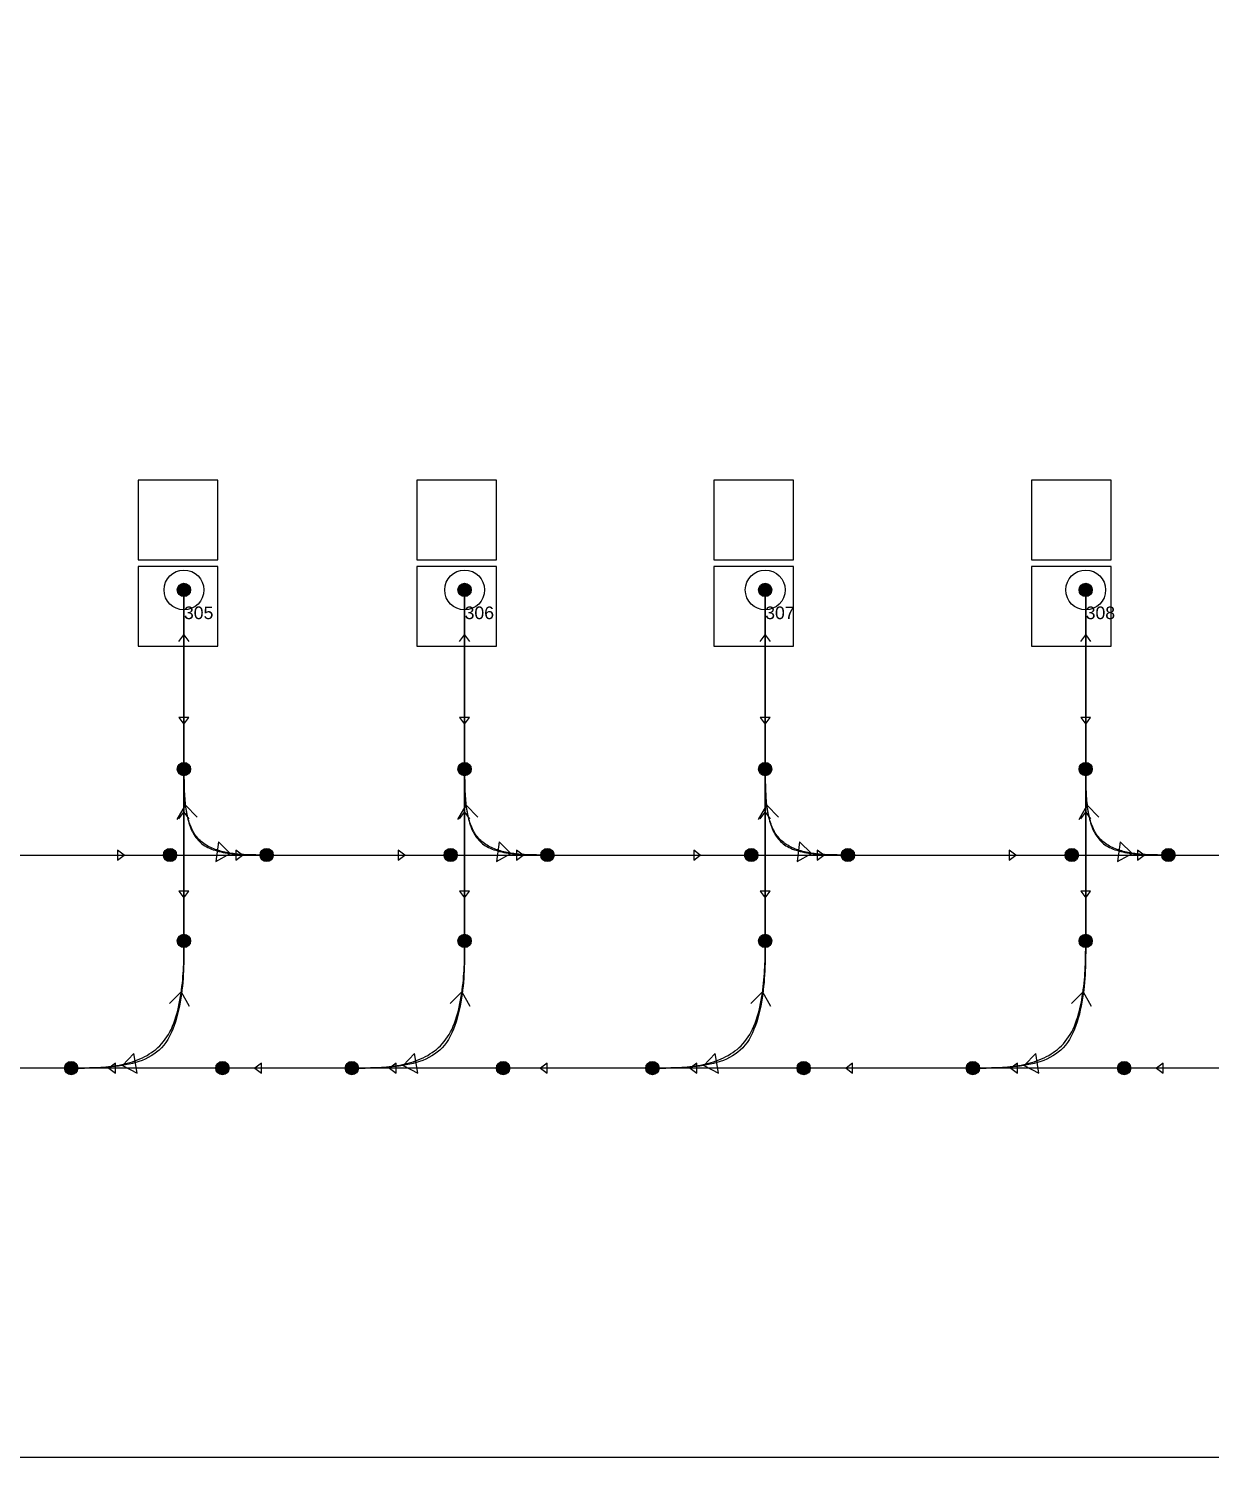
# Model space of a CAD drawing. Header units: millimetres. Extents: x -18594 to 273470, y -238787 to 48452.
# Drawn here: x 17430 to 35241, y -123855 to -102316 of the extents above; entities that cross this region are included whole.
import ezdxf

# ---------------------------------------------------------------- set-up
doc = ezdxf.new("R2010")
doc.units = ezdxf.units.MM
doc.layers.add('AM_BOR', color=4, linetype='Continuous', lineweight=25)
doc.layers.add('Xref AGV layout$0$AM_BOR', color=4, linetype='Continuous', lineweight=25)
doc.layers.add('AM_VIEWS', color=1, linetype='Continuous', lineweight=25, plot=False)
for name, color, linetype, true_color in [('Xref AGV layout$0$Ndc8_Activity_HO from manual', 1, 'Continuous', 0xff0000), ('Xref AGV layout$0$Ndc8_Activity_HO from manualID', 1, 'Continuous', 0xff0000), ('Xref AGV layout$0$Ndc8_F_Fast', 5, 'Continuous', 0x0000ff), ('Xref AGV layout$0$Ndc8_F_Moderate', 5, 'Continuous', 0x0000ff), ('Xref AGV layout$0$Ndc8_F_TurnLeftModerate', 5, 'Continuous', 0x0000ff), ('Xref AGV layout$0$Ndc8_F_TurnRightModerate', 5, 'Continuous', 0x0000ff), ('Xref AGV layout$0$Ndc8_InAdjust_HOP', 1, 'Continuous', 0xff0000), ('Xref AGV layout$0$Ndc8_InFix_HOP', 1, 'Continuous', 0xff0000), ('Xref AGV layout$0$Ndc8_OutFix_HOP', 5, 'Continuous', 0x0000ff), ('Xref AGV layout$0$Ndc8_Point', 7, 'Continuous', 0x000080), ('Xref AGV layout$0$Ndc8_R_TurnLeft_InAdj_Slow', 1, 'Continuous', 0xff0000), ('Xref AGV layout$0$Ndc8_R_TurnRight_InAdj_Slow', 1, 'Continuous', 0xff0000)]:
    doc.layers.add(name, color=color, linetype=linetype, true_color=true_color)
doc.styles.add('Xref AGV layout$0$Ndc8Style', font='arial.ttf', dxfattribs={"height": 0.2})

# ---------------------------------------------------------------- blocks, each defined once
blk = doc.blocks.new('Xref AGV layout$0$A$C7DF17C8B')
at = {"layer": 'Xref AGV layout$0$AM_BOR'}
for points in [[(0, 1300), (1200, 1300), (1200, 2500), (0, 2500)], [(0, 0), (1200, 0), (1200, 1200), (0, 1200)]]:
    blk.add_lwpolyline(points, close=True, dxfattribs=at)
blk = doc.blocks.new('Xref AGV layout')
at = {"layer": 'Xref AGV layout$0$Ndc8_Point'}
h = blk.add_hatch(color=256, dxfattribs=at)
edge = h.paths.add_edge_path(flags=0)
edge.add_arc((19771, -110778), 100, 0, 360)
h = blk.add_hatch(color=256, dxfattribs=at)
edge = h.paths.add_edge_path(flags=0)
edge.add_arc((24001, -110778), 100, 0, 360)
h = blk.add_hatch(color=256, dxfattribs=at)
edge = h.paths.add_edge_path(flags=0)
edge.add_arc((28531, -110778), 100, 0, 360)
h = blk.add_hatch(color=256, dxfattribs=at)
edge = h.paths.add_edge_path(flags=0)
edge.add_arc((33361, -110778), 100, 0, 360)
h = blk.add_hatch(color=256, dxfattribs=at)
edge = h.paths.add_edge_path(flags=0)
edge.add_arc((19771, -113478), 100, 0, 360)
h = blk.add_hatch(color=256, dxfattribs=at)
edge = h.paths.add_edge_path(flags=0)
edge.add_arc((24001, -113478), 100, 0, 360)
h = blk.add_hatch(color=256, dxfattribs=at)
edge = h.paths.add_edge_path(flags=0)
edge.add_arc((28531, -113478), 100, 0, 360)
h = blk.add_hatch(color=256, dxfattribs=at)
edge = h.paths.add_edge_path(flags=0)
edge.add_arc((33361, -113478), 100, 0, 360)
h = blk.add_hatch(color=256, dxfattribs=at)
edge = h.paths.add_edge_path(flags=0)
edge.add_arc((19561, -114774), 100, 0, 360)
h = blk.add_hatch(color=256, dxfattribs=at)
edge = h.paths.add_edge_path(flags=0)
edge.add_arc((21018, -114774), 100, 0, 360)
h = blk.add_hatch(color=256, dxfattribs=at)
edge = h.paths.add_edge_path(flags=0)
edge.add_arc((23791, -114774), 100, 0, 360)
h = blk.add_hatch(color=256, dxfattribs=at)
edge = h.paths.add_edge_path(flags=0)
edge.add_arc((25248, -114774), 100, 0, 360)
h = blk.add_hatch(color=256, dxfattribs=at)
edge = h.paths.add_edge_path(flags=0)
edge.add_arc((28321, -114774), 100, 0, 360)
h = blk.add_hatch(color=256, dxfattribs=at)
edge = h.paths.add_edge_path(flags=0)
edge.add_arc((29778, -114774), 100, 0, 360)
h = blk.add_hatch(color=256, dxfattribs=at)
edge = h.paths.add_edge_path(flags=0)
edge.add_arc((33151, -114774), 100, 0, 360)
h = blk.add_hatch(color=256, dxfattribs=at)
edge = h.paths.add_edge_path(flags=0)
edge.add_arc((34608, -114774), 100, 0, 360)
h = blk.add_hatch(color=256, dxfattribs=at)
edge = h.paths.add_edge_path(flags=0)
edge.add_arc((19771, -116069), 100, 0, 360)
h = blk.add_hatch(color=256, dxfattribs=at)
edge = h.paths.add_edge_path(flags=0)
edge.add_arc((24001, -116069), 100, 0, 360)
h = blk.add_hatch(color=256, dxfattribs=at)
edge = h.paths.add_edge_path(flags=0)
edge.add_arc((28531, -116069), 100, 0, 360)
h = blk.add_hatch(color=256, dxfattribs=at)
edge = h.paths.add_edge_path(flags=0)
edge.add_arc((33361, -116069), 100, 0, 360)
h = blk.add_hatch(color=256, dxfattribs=at)
edge = h.paths.add_edge_path(flags=0)
edge.add_arc((18071, -117986), 100, 0, 360)
h = blk.add_hatch(color=256, dxfattribs=at)
edge = h.paths.add_edge_path(flags=0)
edge.add_arc((20351, -117986), 100, 0, 360)
h = blk.add_hatch(color=256, dxfattribs=at)
edge = h.paths.add_edge_path(flags=0)
edge.add_arc((22301, -117986), 100, 0, 360)
h = blk.add_hatch(color=256, dxfattribs=at)
edge = h.paths.add_edge_path(flags=0)
edge.add_arc((24581, -117986), 100, 0, 360)
h = blk.add_hatch(color=256, dxfattribs=at)
edge = h.paths.add_edge_path(flags=0)
edge.add_arc((26831, -117986), 100, 0, 360)
h = blk.add_hatch(color=256, dxfattribs=at)
edge = h.paths.add_edge_path(flags=0)
edge.add_arc((29111, -117986), 100, 0, 360)
h = blk.add_hatch(color=256, dxfattribs=at)
edge = h.paths.add_edge_path(flags=0)
edge.add_arc((31661, -117986), 100, 0, 360)
h = blk.add_hatch(color=256, dxfattribs=at)
edge = h.paths.add_edge_path(flags=0)
edge.add_arc((33941, -117986), 100, 0, 360)
at = {"layer": 'Xref AGV layout$0$Ndc8_Activity_HO from manual'}
for centre in [(19771, -110778), (24001, -110778), (28531, -110778), (33361, -110778)]:
    blk.add_circle(centre, 300, dxfattribs=at)
at = {"layer": 'Xref AGV layout$0$Ndc8_F_Fast'}
for points in [[(16788, -114774), (19561, -114774)], [(18868, -114774), (18768, -114699), (18768, -114849), (18868, -114774)], [(19561, -114774), (21018, -114774)], [(20654, -114774), (20554, -114699), (20554, -114849), (20654, -114774)], [(21018, -114774), (23791, -114774)], [(23098, -114774), (22998, -114699), (22998, -114849), (23098, -114774)], [(23791, -114774), (25248, -114774)], [(24884, -114774), (24784, -114699), (24784, -114849), (24884, -114774)], [(25248, -114774), (28321, -114774)], [(27553, -114774), (27453, -114699), (27453, -114849), (27553, -114774)], [(28321, -114774), (29778, -114774)], [(29414, -114774), (29314, -114699), (29314, -114849), (29414, -114774)], [(29778, -114774), (33151, -114774)], [(32308, -114774), (32208, -114699), (32208, -114849), (32308, -114774)], [(33151, -114774), (34608, -114774)], [(34244, -114774), (34144, -114699), (34144, -114849), (34244, -114774)], [(34608, -114774), (37381, -114774)], [(18071, -117986), (16121, -117986)], [(20351, -117986), (18071, -117986)], [(18641, -117986), (18741, -118061), (18741, -117911), (18641, -117986)], [(22301, -117986), (20351, -117986)], [(20839, -117986), (20939, -118061), (20939, -117911), (20839, -117986)], [(24581, -117986), (22301, -117986)], [(22871, -117986), (22971, -118061), (22971, -117911), (22871, -117986)], [(26831, -117986), (24581, -117986)], [(25144, -117986), (25244, -118061), (25244, -117911), (25144, -117986)], [(29111, -117986), (26831, -117986)], [(27401, -117986), (27501, -118061), (27501, -117911), (27401, -117986)], [(31661, -117986), (29111, -117986)], [(29749, -117986), (29849, -118061), (29849, -117911), (29749, -117986)], [(33941, -117986), (31661, -117986)], [(32231, -117986), (32331, -118061), (32331, -117911), (32231, -117986)], [(35891, -117986), (33941, -117986)], [(34429, -117986), (34529, -118061), (34529, -117911), (34429, -117986)]]:
    blk.add_lwpolyline(points, dxfattribs=at)
at = {"layer": 'Xref AGV layout$0$Ndc8_F_Moderate'}
for points in [[(19771, -113478), (19771, -116069)], [(24001, -113478), (24001, -116069)], [(28531, -113478), (28531, -116069)], [(33361, -113478), (33361, -116069)], [(19771, -115421), (19846, -115321), (19696, -115321), (19771, -115421)], [(24001, -115421), (24076, -115321), (23926, -115321), (24001, -115421)], [(28531, -115421), (28606, -115321), (28456, -115321), (28531, -115421)], [(33361, -115421), (33436, -115321), (33286, -115321), (33361, -115421)]]:
    blk.add_lwpolyline(points, dxfattribs=at)
at = {"layer": 'Xref AGV layout$0$Ndc8_F_TurnLeftModerate'}
for points in [[(19771, -113478), (19771, -113512), (19771, -113547), (19771, -113581), (19771, -113615), (19772, -113649), (19772, -113683), (19773, -113717), (19774, -113751), (19775, -113785), (19776, -113818), (19778, -113852), (19780, -113885), (19782, -113919), (19785, -113951), (19785, -113951), (19788, -113984), (19791, -114017), (19795, -114049), (19800, -114081), (19805, -114113), (19810, -114144), (19816, -114174), (19823, -114204), (19830, -114234), (19838, -114263), (19846, -114291), (19855, -114319), (19865, -114346), (19875, -114372), (19875, -114372), (19886, -114397), (19898, -114422), (19910, -114445), (19923, -114468), (19937, -114490), (19952, -114511), (19968, -114531), (19985, -114551), (20003, -114569), (20021, -114587), (20041, -114603), (20062, -114619), (20084, -114634), (20107, -114647), (20107, -114647), (20132, -114660), (20157, -114672), (20184, -114684), (20211, -114694), (20239, -114703), (20269, -114712), (20299, -114720), (20330, -114727), (20361, -114734), (20393, -114740), (20426, -114745), (20459, -114750), (20493, -114754), (20526, -114758), (20526, -114758), (20560, -114761), (20595, -114764), (20629, -114766), (20664, -114768), (20699, -114770), (20734, -114771), (20769, -114772), (20804, -114773), (20840, -114773), (20875, -114774), (20911, -114774), (20947, -114774), (20982, -114774), (21018, -114774)], [(24001, -113478), (24001, -113512), (24001, -113547), (24001, -113581), (24001, -113615), (24002, -113649), (24002, -113683), (24003, -113717), (24004, -113751), (24005, -113785), (24006, -113818), (24008, -113852), (24010, -113885), (24012, -113919), (24015, -113951), (24015, -113951), (24018, -113984), (24021, -114017), (24025, -114049), (24030, -114081), (24035, -114113), (24040, -114144), (24046, -114174), (24053, -114204), (24060, -114234), (24068, -114263), (24076, -114291), (24085, -114319), (24095, -114346), (24105, -114372), (24105, -114372), (24116, -114397), (24128, -114422), (24140, -114445), (24153, -114468), (24167, -114490), (24182, -114511), (24198, -114531), (24215, -114551), (24233, -114569), (24251, -114587), (24271, -114603), (24292, -114619), (24314, -114634), (24337, -114647), (24337, -114647), (24362, -114660), (24387, -114672), (24414, -114684), (24441, -114694), (24469, -114703), (24499, -114712), (24529, -114720), (24560, -114727), (24591, -114734), (24623, -114740), (24656, -114745), (24689, -114750), (24723, -114754), (24756, -114758), (24756, -114758), (24790, -114761), (24825, -114764), (24859, -114766), (24894, -114768), (24929, -114770), (24964, -114771), (24999, -114772), (25034, -114773), (25070, -114773), (25105, -114774), (25141, -114774), (25177, -114774), (25212, -114774), (25248, -114774)], [(28531, -113478), (28531, -113512), (28531, -113547), (28531, -113581), (28531, -113615), (28532, -113649), (28532, -113683), (28533, -113717), (28534, -113751), (28535, -113785), (28536, -113818), (28538, -113852), (28540, -113885), (28542, -113919), (28545, -113951), (28545, -113951), (28548, -113984), (28551, -114017), (28555, -114049), (28560, -114081), (28565, -114113), (28570, -114144), (28576, -114174), (28583, -114204), (28590, -114234), (28598, -114263), (28606, -114291), (28615, -114319), (28625, -114346), (28635, -114372), (28635, -114372), (28646, -114397), (28658, -114422), (28670, -114445), (28683, -114468), (28697, -114490), (28712, -114511), (28728, -114531), (28745, -114551), (28763, -114569), (28781, -114587), (28801, -114603), (28822, -114619), (28844, -114634), (28867, -114647), (28867, -114647), (28892, -114660), (28917, -114672), (28944, -114684), (28971, -114694), (28999, -114703), (29029, -114712), (29059, -114720), (29090, -114727), (29121, -114734), (29153, -114740), (29186, -114745), (29219, -114750), (29253, -114754), (29286, -114758), (29286, -114758), (29320, -114761), (29355, -114764), (29389, -114766), (29424, -114768), (29459, -114770), (29494, -114771), (29529, -114772), (29564, -114773), (29600, -114773), (29635, -114774), (29671, -114774), (29707, -114774), (29742, -114774), (29778, -114774)], [(33361, -113478), (33361, -113512), (33361, -113547), (33361, -113581), (33361, -113615), (33362, -113649), (33362, -113683), (33363, -113717), (33364, -113751), (33365, -113785), (33366, -113818), (33368, -113852), (33370, -113885), (33372, -113919), (33375, -113951), (33375, -113951), (33378, -113984), (33381, -114017), (33385, -114049), (33390, -114081), (33395, -114113), (33400, -114144), (33406, -114174), (33413, -114204), (33420, -114234), (33428, -114263), (33436, -114291), (33445, -114319), (33455, -114346), (33465, -114372), (33465, -114372), (33476, -114397), (33488, -114422), (33500, -114445), (33513, -114468), (33527, -114490), (33542, -114511), (33558, -114531), (33575, -114551), (33593, -114569), (33611, -114587), (33631, -114603), (33652, -114619), (33674, -114634), (33697, -114647), (33697, -114647), (33722, -114660), (33747, -114672), (33774, -114684), (33801, -114694), (33829, -114703), (33859, -114712), (33889, -114720), (33920, -114727), (33951, -114734), (33983, -114740), (34016, -114745), (34049, -114750), (34083, -114754), (34116, -114758), (34116, -114758), (34150, -114761), (34185, -114764), (34219, -114766), (34254, -114768), (34289, -114770), (34324, -114771), (34359, -114772), (34394, -114773), (34430, -114773), (34465, -114774), (34501, -114774), (34537, -114774), (34572, -114774), (34608, -114774)], [(20469, -114751), (20290, -114577), (20251, -114874), (20469, -114751)], [(24699, -114751), (24520, -114577), (24481, -114874), (24699, -114751)], [(29229, -114751), (29050, -114577), (29011, -114874), (29229, -114751)], [(34059, -114751), (33880, -114577), (33841, -114874), (34059, -114751)]]:
    blk.add_lwpolyline(points, dxfattribs=at)
at = {"layer": 'Xref AGV layout$0$Ndc8_F_TurnRightModerate'}
for points in [[(19771, -116069), (19771, -116125), (19771, -116181), (19771, -116237), (19770, -116293), (19769, -116350), (19768, -116406), (19766, -116463), (19764, -116521), (19761, -116578), (19757, -116636), (19753, -116694), (19747, -116753), (19741, -116812), (19733, -116872), (19733, -116872), (19724, -116932), (19714, -116993), (19703, -117053), (19690, -117114), (19676, -117173), (19660, -117232), (19643, -117290), (19623, -117346), (19602, -117401), (19579, -117454), (19554, -117505), (19527, -117553), (19498, -117598), (19466, -117640), (19466, -117640), (19432, -117679), (19396, -117714), (19358, -117747), (19318, -117776), (19276, -117803), (19233, -117827), (19187, -117849), (19141, -117869), (19093, -117886), (19044, -117902), (18994, -117915), (18943, -117927), (18891, -117938), (18839, -117947), (18839, -117947), (18786, -117955), (18733, -117961), (18679, -117967), (18625, -117972), (18571, -117976), (18516, -117979), (18461, -117981), (18406, -117983), (18350, -117984), (18295, -117985), (18239, -117986), (18183, -117986), (18127, -117986), (18071, -117986)], [(24001, -116069), (24001, -116125), (24001, -116181), (24001, -116237), (24000, -116293), (23999, -116350), (23998, -116406), (23996, -116463), (23994, -116521), (23991, -116578), (23987, -116636), (23983, -116694), (23977, -116753), (23971, -116812), (23963, -116872), (23963, -116872), (23954, -116932), (23944, -116993), (23933, -117053), (23920, -117114), (23906, -117173), (23890, -117232), (23873, -117290), (23853, -117346), (23832, -117401), (23809, -117454), (23784, -117505), (23757, -117553), (23728, -117598), (23696, -117640), (23696, -117640), (23662, -117679), (23626, -117714), (23588, -117747), (23548, -117776), (23506, -117803), (23463, -117827), (23417, -117849), (23371, -117869), (23323, -117886), (23274, -117902), (23224, -117915), (23173, -117927), (23121, -117938), (23069, -117947), (23069, -117947), (23016, -117955), (22963, -117961), (22909, -117967), (22855, -117972), (22801, -117976), (22746, -117979), (22691, -117981), (22636, -117983), (22580, -117984), (22525, -117985), (22469, -117986), (22413, -117986), (22357, -117986), (22301, -117986)], [(28531, -116069), (28531, -116125), (28531, -116181), (28531, -116237), (28530, -116293), (28529, -116350), (28528, -116406), (28526, -116463), (28524, -116521), (28521, -116578), (28517, -116636), (28513, -116694), (28507, -116753), (28501, -116812), (28493, -116872), (28493, -116872), (28484, -116932), (28474, -116993), (28463, -117053), (28450, -117114), (28436, -117173), (28420, -117232), (28403, -117290), (28383, -117346), (28362, -117401), (28339, -117454), (28314, -117505), (28287, -117553), (28258, -117598), (28226, -117640), (28226, -117640), (28192, -117679), (28156, -117714), (28118, -117747), (28078, -117776), (28036, -117803), (27993, -117827), (27947, -117849), (27901, -117869), (27853, -117886), (27804, -117902), (27754, -117915), (27703, -117927), (27651, -117938), (27599, -117947), (27599, -117947), (27546, -117955), (27493, -117961), (27439, -117967), (27385, -117972), (27331, -117976), (27276, -117979), (27221, -117981), (27166, -117983), (27110, -117984), (27055, -117985), (26999, -117986), (26943, -117986), (26887, -117986), (26831, -117986)], [(33361, -116069), (33361, -116125), (33361, -116181), (33361, -116237), (33360, -116293), (33359, -116350), (33358, -116406), (33356, -116463), (33354, -116521), (33351, -116578), (33347, -116636), (33343, -116694), (33337, -116753), (33331, -116812), (33323, -116872), (33323, -116872), (33314, -116932), (33304, -116993), (33293, -117053), (33280, -117114), (33266, -117173), (33250, -117232), (33233, -117290), (33213, -117346), (33192, -117401), (33169, -117454), (33144, -117505), (33117, -117553), (33088, -117598), (33056, -117640), (33056, -117640), (33022, -117679), (32986, -117714), (32948, -117747), (32908, -117776), (32866, -117803), (32823, -117827), (32777, -117849), (32731, -117869), (32683, -117886), (32634, -117902), (32584, -117915), (32533, -117927), (32481, -117938), (32429, -117947), (32429, -117947), (32376, -117955), (32323, -117961), (32269, -117967), (32215, -117972), (32161, -117976), (32106, -117979), (32051, -117981), (31996, -117983), (31940, -117984), (31885, -117985), (31829, -117986), (31773, -117986), (31717, -117986), (31661, -117986)], [(18845, -117946), (19067, -118062), (19018, -117766), (18845, -117946)], [(23075, -117946), (23297, -118062), (23248, -117766), (23075, -117946)], [(27605, -117946), (27827, -118062), (27778, -117766), (27605, -117946)], [(32435, -117946), (32657, -118062), (32608, -117766), (32435, -117946)]]:
    blk.add_lwpolyline(points, dxfattribs=at)
at = {"layer": 'Xref AGV layout$0$Ndc8_InAdjust_HOP'}
for points in [[(19771, -116069), (19771, -113478)], [(24001, -116069), (24001, -113478)], [(28531, -116069), (28531, -113478)], [(33361, -116069), (33361, -113478)], [(19696, -114226), (19771, -114126), (19846, -114226)], [(23926, -114226), (24001, -114126), (24076, -114226)], [(28456, -114226), (28531, -114126), (28606, -114226)], [(33286, -114226), (33361, -114126), (33436, -114226)]]:
    blk.add_lwpolyline(points, dxfattribs=at)
at = {"layer": 'Xref AGV layout$0$Ndc8_InFix_HOP'}
for points in [[(19771, -113478), (19771, -110778)], [(24001, -113478), (24001, -110778)], [(28531, -113478), (28531, -110778)], [(33361, -113478), (33361, -110778)], [(19696, -111553), (19771, -111453), (19846, -111553)], [(23926, -111553), (24001, -111453), (24076, -111553)], [(28456, -111553), (28531, -111453), (28606, -111553)], [(33286, -111553), (33361, -111453), (33436, -111553)]]:
    blk.add_lwpolyline(points, dxfattribs=at)
at = {"layer": 'Xref AGV layout$0$Ndc8_OutFix_HOP'}
for points in [[(19771, -110778), (19771, -113478)], [(24001, -110778), (24001, -113478)], [(28531, -110778), (28531, -113478)], [(33361, -110778), (33361, -113478)], [(19771, -112803), (19846, -112703), (19696, -112703), (19771, -112803)], [(24001, -112803), (24076, -112703), (23926, -112703), (24001, -112803)], [(28531, -112803), (28606, -112703), (28456, -112703), (28531, -112803)], [(33361, -112803), (33436, -112703), (33286, -112703), (33361, -112803)]]:
    blk.add_lwpolyline(points, dxfattribs=at)
at = {"layer": 'Xref AGV layout$0$Ndc8_Point'}
for centre in [(19771, -110778), (24001, -110778), (28531, -110778), (33361, -110778), (19771, -113478), (24001, -113478), (28531, -113478), (33361, -113478), (19561, -114774), (21018, -114774), (23791, -114774), (25248, -114774), (28321, -114774), (29778, -114774), (33151, -114774), (34608, -114774), (19771, -116069), (24001, -116069), (28531, -116069), (33361, -116069), (18071, -117986), (20351, -117986), (22301, -117986), (24581, -117986), (26831, -117986), (29111, -117986), (31661, -117986), (33941, -117986)]:
    blk.add_circle(centre, 100, dxfattribs=at)
at = {"layer": 'Xref AGV layout$0$Ndc8_R_TurnLeft_InAdj_Slow'}
for points in [[(18071, -117986), (18111, -117986), (18151, -117986), (18192, -117986), (18232, -117985), (18272, -117985), (18312, -117984), (18353, -117983), (18393, -117982), (18433, -117980), (18474, -117978), (18514, -117976), (18554, -117972), (18595, -117969), (18635, -117964), (18635, -117964), (18676, -117960), (18716, -117954), (18756, -117947), (18797, -117940), (18837, -117932), (18877, -117923), (18916, -117913), (18955, -117902), (18994, -117890), (19032, -117877), (19070, -117863), (19107, -117848), (19144, -117831), (19180, -117813), (19180, -117813), (19215, -117794), (19249, -117773), (19282, -117751), (19315, -117728), (19346, -117703), (19377, -117676), (19407, -117648), (19435, -117618), (19462, -117586), (19489, -117552), (19514, -117517), (19537, -117479), (19560, -117440), (19581, -117399), (19581, -117399), (19600, -117356), (19618, -117310), (19635, -117264), (19651, -117215), (19665, -117166), (19678, -117116), (19690, -117065), (19701, -117013), (19711, -116961), (19720, -116909), (19728, -116857), (19735, -116805), (19741, -116754), (19747, -116704), (19747, -116704), (19752, -116654), (19756, -116606), (19759, -116558), (19762, -116511), (19765, -116465), (19767, -116420), (19768, -116374), (19769, -116330), (19770, -116286), (19770, -116242), (19771, -116199), (19771, -116155), (19771, -116112), (19771, -116069)], [(22301, -117986), (22341, -117986), (22381, -117986), (22422, -117986), (22462, -117985), (22502, -117985), (22542, -117984), (22583, -117983), (22623, -117982), (22663, -117980), (22704, -117978), (22744, -117976), (22784, -117972), (22825, -117969), (22865, -117964), (22865, -117964), (22906, -117960), (22946, -117954), (22986, -117947), (23027, -117940), (23067, -117932), (23107, -117923), (23146, -117913), (23185, -117902), (23224, -117890), (23262, -117877), (23300, -117863), (23337, -117848), (23374, -117831), (23410, -117813), (23410, -117813), (23445, -117794), (23479, -117773), (23512, -117751), (23545, -117728), (23576, -117703), (23607, -117676), (23637, -117648), (23665, -117618), (23692, -117586), (23719, -117552), (23744, -117517), (23767, -117479), (23790, -117440), (23811, -117399), (23811, -117399), (23830, -117356), (23848, -117310), (23865, -117264), (23881, -117215), (23895, -117166), (23908, -117116), (23920, -117065), (23931, -117013), (23941, -116961), (23950, -116909), (23958, -116857), (23965, -116805), (23971, -116754), (23977, -116704), (23977, -116704), (23982, -116654), (23986, -116606), (23989, -116558), (23992, -116511), (23995, -116465), (23997, -116420), (23998, -116374), (23999, -116330), (24000, -116286), (24000, -116242), (24001, -116199), (24001, -116155), (24001, -116112), (24001, -116069)], [(26831, -117986), (26871, -117986), (26911, -117986), (26952, -117986), (26992, -117985), (27032, -117985), (27072, -117984), (27113, -117983), (27153, -117982), (27193, -117980), (27234, -117978), (27274, -117976), (27314, -117972), (27355, -117969), (27395, -117964), (27395, -117964), (27436, -117960), (27476, -117954), (27516, -117947), (27557, -117940), (27597, -117932), (27637, -117923), (27676, -117913), (27715, -117902), (27754, -117890), (27792, -117877), (27830, -117863), (27867, -117848), (27904, -117831), (27940, -117813), (27940, -117813), (27975, -117794), (28009, -117773), (28042, -117751), (28075, -117728), (28106, -117703), (28137, -117676), (28167, -117648), (28195, -117618), (28222, -117586), (28249, -117552), (28274, -117517), (28297, -117479), (28320, -117440), (28341, -117399), (28341, -117399), (28360, -117356), (28378, -117310), (28395, -117264), (28411, -117215), (28425, -117166), (28438, -117116), (28450, -117065), (28461, -117013), (28471, -116961), (28480, -116909), (28488, -116857), (28495, -116805), (28501, -116754), (28507, -116704), (28507, -116704), (28512, -116654), (28516, -116606), (28519, -116558), (28522, -116511), (28525, -116465), (28527, -116420), (28528, -116374), (28529, -116330), (28530, -116286), (28530, -116242), (28531, -116199), (28531, -116155), (28531, -116112), (28531, -116069)], [(31661, -117986), (31701, -117986), (31741, -117986), (31782, -117986), (31822, -117985), (31862, -117985), (31902, -117984), (31943, -117983), (31983, -117982), (32023, -117980), (32064, -117978), (32104, -117976), (32144, -117972), (32185, -117969), (32225, -117964), (32225, -117964), (32266, -117960), (32306, -117954), (32346, -117947), (32387, -117940), (32427, -117932), (32467, -117923), (32506, -117913), (32545, -117902), (32584, -117890), (32622, -117877), (32660, -117863), (32697, -117848), (32734, -117831), (32769, -117813), (32769, -117813), (32805, -117794), (32839, -117773), (32872, -117751), (32905, -117728), (32936, -117703), (32967, -117676), (32997, -117648), (33025, -117618), (33052, -117586), (33079, -117552), (33104, -117517), (33127, -117479), (33150, -117440), (33170, -117399), (33170, -117399), (33190, -117356), (33208, -117310), (33225, -117264), (33241, -117215), (33255, -117166), (33268, -117116), (33280, -117065), (33291, -117013), (33301, -116961), (33310, -116909), (33318, -116857), (33325, -116805), (33331, -116754), (33337, -116704), (33337, -116704), (33342, -116654), (33346, -116606), (33349, -116558), (33352, -116511), (33355, -116465), (33357, -116420), (33358, -116374), (33359, -116330), (33360, -116286), (33360, -116242), (33361, -116199), (33361, -116155), (33361, -116112), (33361, -116069)], [(19555, -117011), (19731, -116834), (19852, -117053)], [(23785, -117011), (23961, -116834), (24082, -117053)], [(28315, -117011), (28491, -116834), (28612, -117053)], [(33145, -117011), (33321, -116834), (33442, -117053)]]:
    blk.add_lwpolyline(points, dxfattribs=at)
at = {"layer": 'Xref AGV layout$0$Ndc8_R_TurnRight_InAdj_Slow'}
for points in [[(21018, -114774), (20991, -114774), (20963, -114774), (20936, -114774), (20908, -114774), (20881, -114774), (20854, -114773), (20827, -114773), (20800, -114772), (20773, -114772), (20746, -114771), (20719, -114770), (20693, -114769), (20666, -114767), (20640, -114765), (20640, -114765), (20614, -114764), (20588, -114761), (20562, -114759), (20537, -114756), (20511, -114753), (20486, -114749), (20461, -114745), (20436, -114741), (20411, -114736), (20387, -114731), (20362, -114725), (20338, -114719), (20314, -114712), (20290, -114705), (20290, -114705), (20267, -114697), (20243, -114689), (20220, -114680), (20197, -114671), (20174, -114661), (20152, -114650), (20131, -114638), (20110, -114626), (20089, -114613), (20069, -114600), (20050, -114586), (20031, -114570), (20013, -114555), (19996, -114538), (19996, -114538), (19980, -114520), (19964, -114502), (19950, -114483), (19936, -114463), (19923, -114443), (19911, -114422), (19899, -114400), (19888, -114377), (19878, -114355), (19868, -114331), (19859, -114307), (19851, -114283), (19843, -114258), (19836, -114233), (19836, -114233), (19829, -114208), (19823, -114182), (19817, -114156), (19812, -114130), (19807, -114103), (19802, -114077), (19798, -114050), (19794, -114023), (19791, -113996), (19788, -113968), (19785, -113941), (19783, -113914), (19781, -113886), (19779, -113859), (19779, -113859), (19777, -113832), (19776, -113804), (19775, -113777), (19774, -113750), (19773, -113723), (19772, -113695), (19772, -113668), (19772, -113641), (19771, -113614), (19771, -113587), (19771, -113559), (19771, -113532), (19771, -113505), (19771, -113478)], [(25248, -114774), (25221, -114774), (25193, -114774), (25166, -114774), (25138, -114774), (25111, -114774), (25084, -114773), (25057, -114773), (25030, -114772), (25003, -114772), (24976, -114771), (24949, -114770), (24923, -114769), (24896, -114767), (24870, -114765), (24870, -114765), (24844, -114764), (24818, -114761), (24792, -114759), (24767, -114756), (24741, -114753), (24716, -114749), (24691, -114745), (24666, -114741), (24641, -114736), (24617, -114731), (24592, -114725), (24568, -114719), (24544, -114712), (24520, -114705), (24520, -114705), (24497, -114697), (24473, -114689), (24450, -114680), (24427, -114671), (24404, -114661), (24382, -114650), (24361, -114638), (24340, -114626), (24319, -114613), (24299, -114600), (24280, -114586), (24261, -114570), (24243, -114555), (24226, -114538), (24226, -114538), (24210, -114520), (24194, -114502), (24180, -114483), (24166, -114463), (24153, -114443), (24141, -114422), (24129, -114400), (24118, -114377), (24108, -114355), (24098, -114331), (24089, -114307), (24081, -114283), (24073, -114258), (24066, -114233), (24066, -114233), (24059, -114208), (24053, -114182), (24047, -114156), (24042, -114130), (24037, -114103), (24032, -114077), (24028, -114050), (24024, -114023), (24021, -113996), (24018, -113968), (24015, -113941), (24013, -113914), (24011, -113886), (24009, -113859), (24009, -113859), (24007, -113832), (24006, -113804), (24005, -113777), (24004, -113750), (24003, -113723), (24002, -113695), (24002, -113668), (24002, -113641), (24001, -113614), (24001, -113587), (24001, -113559), (24001, -113532), (24001, -113505), (24001, -113478)], [(29778, -114774), (29751, -114774), (29723, -114774), (29696, -114774), (29668, -114774), (29641, -114774), (29614, -114773), (29587, -114773), (29560, -114772), (29533, -114772), (29506, -114771), (29479, -114770), (29453, -114769), (29426, -114767), (29400, -114765), (29400, -114765), (29374, -114764), (29348, -114761), (29322, -114759), (29297, -114756), (29271, -114753), (29246, -114749), (29221, -114745), (29196, -114741), (29171, -114736), (29147, -114731), (29122, -114725), (29098, -114719), (29074, -114712), (29050, -114705), (29050, -114705), (29027, -114697), (29003, -114689), (28980, -114680), (28957, -114671), (28934, -114661), (28912, -114650), (28891, -114638), (28870, -114626), (28849, -114613), (28829, -114600), (28810, -114586), (28791, -114570), (28773, -114555), (28756, -114538), (28756, -114538), (28740, -114520), (28724, -114502), (28710, -114483), (28696, -114463), (28683, -114443), (28671, -114422), (28659, -114400), (28648, -114377), (28638, -114355), (28628, -114331), (28619, -114307), (28611, -114283), (28603, -114258), (28596, -114233), (28596, -114233), (28589, -114208), (28583, -114182), (28577, -114156), (28572, -114130), (28567, -114103), (28562, -114077), (28558, -114050), (28554, -114023), (28551, -113996), (28548, -113968), (28545, -113941), (28543, -113914), (28541, -113886), (28539, -113859), (28539, -113859), (28537, -113832), (28536, -113804), (28535, -113777), (28534, -113750), (28533, -113723), (28532, -113695), (28532, -113668), (28532, -113641), (28531, -113614), (28531, -113587), (28531, -113559), (28531, -113532), (28531, -113505), (28531, -113478)], [(34608, -114774), (34581, -114774), (34553, -114774), (34526, -114774), (34498, -114774), (34471, -114774), (34444, -114773), (34417, -114773), (34390, -114772), (34363, -114772), (34336, -114771), (34309, -114770), (34283, -114769), (34256, -114767), (34230, -114765), (34230, -114765), (34204, -114764), (34178, -114761), (34152, -114759), (34127, -114756), (34101, -114753), (34076, -114749), (34051, -114745), (34026, -114741), (34001, -114736), (33977, -114731), (33952, -114725), (33928, -114719), (33904, -114712), (33880, -114705), (33880, -114705), (33857, -114697), (33833, -114689), (33810, -114680), (33787, -114671), (33764, -114661), (33742, -114650), (33721, -114638), (33700, -114626), (33679, -114613), (33659, -114600), (33640, -114586), (33621, -114570), (33603, -114555), (33586, -114538), (33586, -114538), (33570, -114520), (33554, -114502), (33540, -114483), (33526, -114463), (33513, -114443), (33501, -114422), (33489, -114400), (33478, -114377), (33468, -114355), (33458, -114331), (33449, -114307), (33441, -114283), (33433, -114258), (33426, -114233), (33426, -114233), (33419, -114208), (33413, -114182), (33407, -114156), (33402, -114130), (33397, -114103), (33392, -114077), (33388, -114050), (33384, -114023), (33381, -113996), (33378, -113968), (33375, -113941), (33373, -113914), (33371, -113886), (33369, -113859), (33369, -113859), (33367, -113832), (33366, -113804), (33365, -113777), (33364, -113750), (33363, -113723), (33362, -113695), (33362, -113668), (33362, -113641), (33361, -113614), (33361, -113587), (33361, -113559), (33361, -113532), (33361, -113505), (33361, -113478)], [(19671, -114241), (19794, -114023), (19969, -114202)], [(23901, -114241), (24024, -114023), (24199, -114202)], [(28431, -114241), (28554, -114023), (28729, -114202)], [(33261, -114241), (33384, -114023), (33559, -114202)]]:
    blk.add_lwpolyline(points, dxfattribs=at)
for p in [(19080, -111625), (23281, -111625), (27756, -111625), (32546, -111625)]:
    blk.add_blockref('Xref AGV layout$0$A$C7DF17C8B', p)
at = {"layer": 'Xref AGV layout$0$Ndc8_Activity_HO from manualID', "style": 'Xref AGV layout$0$Ndc8Style'}
for s, p in [('305', (19771, -111218)), ('306', (24001, -111218)), ('307', (28531, -111218)), ('308', (33361, -111218))]:
    blk.add_text(s, height=190, dxfattribs=at).set_placement(p)

msp = doc.modelspace()

# ---------------------------------------------------------------- linework, layer by layer
at = {"layer": 'AM_VIEWS', "color": 8}
msp.add_lwpolyline([(-18594, 48452), (273470, 48452), (273470, -123855), (-18594, -123855)], close=True, dxfattribs=at)

# ---------------------------------------------------------------- block references
at = {"layer": 'AM_BOR'}
msp.add_blockref('Xref AGV layout', (0, 0), dxfattribs=at)

doc.saveas('drawing.dxf')
